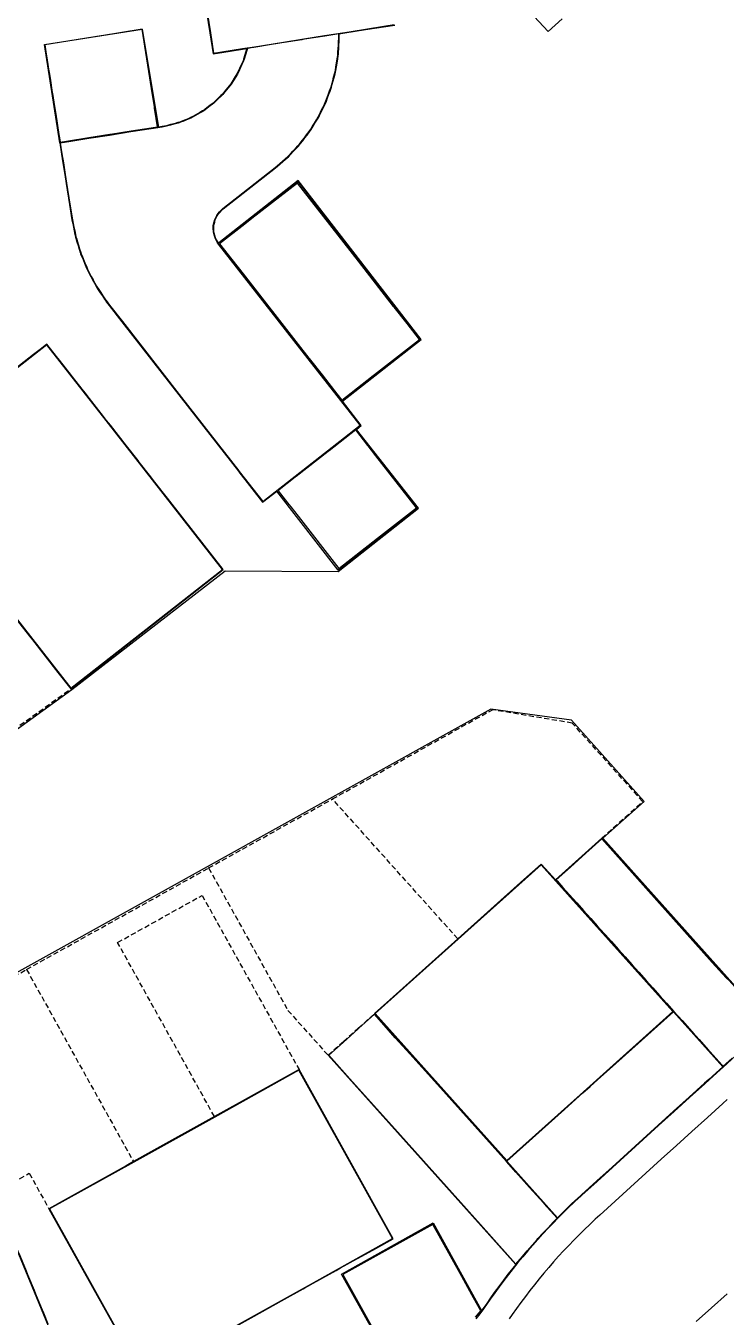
# Model space of a CAD drawing. Header units: metres. Extents: x 337936 to 338461, y 373266 to 374024.
# Drawn here: x 338106.2 to 338140, y 373709.6 to 373771.7 of the extents above; entities that cross this region are included whole.
import ezdxf

# ---------------------------------------------------------------- set-up
doc = ezdxf.new("R2010")
doc.units = ezdxf.units.M
doc.linetypes.add('DASHED2', pattern=[0.375, 0.25, -0.125])
for name, color, linetype in [('3D_LINES', 4, 'Continuous'), ('PLOTS EXTERNAL LEVEL', 3, 'Continuous'), ('PLOTS FFL', 1, 'Continuous')]:
    doc.layers.add(name, color=color, linetype=linetype)

msp = doc.modelspace()

# ---------------------------------------------------------------- linework, layer by layer
at = {"layer": '3D_LINES'}
for points in [[(338122.589, 373780.921, 34.147), (338131.406, 373771.466, 34.04), (338132.08, 373772.071, 34.05)], [(338114.957, 373772.39, 34.022), (338115.113, 373771.403, 34.028), (338115.274, 373770.39, 34.042), (338115.694, 373770.457, 34.036), (338116.681, 373770.613, 34.024), (338116.873, 373770.643, 34.023)], [(338114.982, 373772.394, 34.022), (338115.138, 373771.406, 34.028), (338115.295, 373770.419, 34.042), (338115.69, 373770.481, 34.036), (338116.677, 373770.638, 34.024), (338117.27, 373770.732, 34.022), (338117.665, 373770.794, 34.034), (338118.653, 373770.951, 34.064), (338119.64, 373771.107, 34.094), (338120.628, 373771.264, 34.064), (338121.616, 373771.42, 34.034), (338122.011, 373771.483, 34.022), (338122.603, 373771.576, 34.024), (338123.591, 373771.733, 34.036), (338123.986, 373771.795, 34.042)], [(338121.333, 373771.35, 34.043), (338121.62, 373771.395, 34.034), (338122.015, 373771.458, 34.022), (338122.607, 373771.552, 34.024), (338123.595, 373771.708, 34.036), (338124.015, 373771.775, 34.042)], [(338099.956, 373733.63, 33.587), (338108.468, 373739.774, 33.949), (338115.844, 373745.497, 33.9), (338121.301, 373745.465, 33.899), (338125.164, 373748.506, 33.899), (338122.183, 373752.304, 33.782), (338122.4, 373752.49, 33.775), (338121.496, 373753.665, 33.789), (338125.295, 373756.627, 33.955), (338119.362, 373764.294, 33.955), (338115.539, 373761.284, 33.886)], [(338142.073, 373723.646, 33.626), (338134.041, 373732.613, 33.4), (338136.04, 373734.379, 33.55), (338132.533, 373738.305, 33.5), (338128.647, 373738.822, 33.328), (338089.337, 373717.006, 33.16)], [(338140.435, 373722.137, 33.643), (338139.839, 373721.596, 33.649), (338139.839, 373721.596, 33.649), (338139.694, 373721.465, 33.65), (338139.162, 373720.982, 33.656), (338139.162, 373720.982, 33.656), (338138.954, 373720.793, 33.658), (338138.213, 373720.122, 33.665), (338137.472, 373719.45, 33.673), (338136.731, 373718.778, 33.68), (338135.99, 373718.106, 33.688), (338135.25, 373717.435, 33.696), (338134.509, 373716.763, 33.703), (338133.768, 373716.091, 33.711), (338133.027, 373715.42, 33.718), (338132.982, 373715.379, 33.719), (338132.712, 373715.13, 33.721), (338132.575, 373715.001, 33.722), (338132.575, 373715.001, 33.722), (338132.445, 373714.877, 33.723), (338132.18, 373714.621, 33.726), (338131.92, 373714.362, 33.728), (338131.874, 373714.316, 33.729), (338131.874, 373714.316, 33.729), (338131.662, 373714.1, 33.73), (338131.407, 373713.834, 33.733), (338131.156, 373713.566, 33.735), (338130.908, 373713.294, 33.737), (338130.664, 373713.019, 33.74), (338130.423, 373712.742, 33.742), (338130.185, 373712.461, 33.744), (338129.951, 373712.177, 33.747), (338129.72, 373711.891, 33.749), (338129.493, 373711.602, 33.752), (338129.27, 373711.31, 33.754), (338129.05, 373711.015, 33.756), (338128.834, 373710.717, 33.759), (338128.622, 373710.417, 33.761), (338128.622, 373710.417, 33.761), (338128.47, 373710.203, 33.763), (338128.292, 373709.958, 33.766), (338128.111, 373709.716, 33.769), (338127.927, 373709.476, 33.772)], [(338139.822, 373721.614, 33.649), (338139.678, 373721.484, 33.65), (338139.145, 373721, 33.656), (338138.937, 373720.812, 33.658), (338138.196, 373720.14, 33.665), (338137.455, 373719.468, 33.673), (338136.714, 373718.797, 33.68), (338135.974, 373718.125, 33.688), (338135.233, 373717.453, 33.696), (338134.492, 373716.782, 33.703), (338133.751, 373716.11, 33.711), (338133.01, 373715.438, 33.718), (338132.965, 373715.397, 33.719), (338132.695, 373715.148, 33.721), (338132.557, 373715.019, 33.722), (338132.427, 373714.895, 33.723), (338132.163, 373714.639, 33.726), (338131.902, 373714.38, 33.728), (338131.856, 373714.334, 33.729)], [(338140.027, 373720.028, 33.606), (338139.819, 373719.839, 33.608), (338139.078, 373719.167, 33.615), (338138.337, 373718.496, 33.623), (338137.596, 373717.824, 33.63), (338136.855, 373717.152, 33.638), (338136.115, 373716.481, 33.646), (338135.374, 373715.809, 33.653), (338134.633, 373715.137, 33.661), (338133.891, 373714.464, 33.668), (338133.676, 373714.267, 33.67), (338133.46, 373714.066, 33.672), (338133.413, 373714.021, 33.666), (338133.156, 373713.774, 33.63), (338132.901, 373713.523, 33.594), (338132.789, 373713.409, 33.579), (338132.648, 373713.266, 33.58), (338132.399, 373713.009, 33.582), (338132.153, 373712.747, 33.585), (338131.911, 373712.483, 33.587), (338131.672, 373712.215, 33.589), (338131.436, 373711.945, 33.592), (338131.204, 373711.672, 33.594), (338130.975, 373711.395, 33.597), (338130.75, 373711.116, 33.599), (338130.528, 373710.834, 33.601), (338130.31, 373710.55, 33.604), (338130.096, 373710.262, 33.606), (338129.885, 373709.972, 33.608), (338129.68, 373709.683, 33.611), (338129.529, 373709.469, 33.613)], [(338129.849, 373712.091, 33.748), (338129.701, 373711.906, 33.749), (338129.474, 373711.617, 33.752), (338129.25, 373711.325, 33.754), (338129.03, 373711.03, 33.756), (338128.814, 373710.732, 33.759), (338128.601, 373710.431, 33.761), (338128.45, 373710.217, 33.763), (338128.272, 373709.973, 33.766), (338128.193, 373709.867, 33.767)], [(338138.544, 373709.337, 33.668), (338139.284, 373710.008, 33.661), (338140.025, 373710.68, 33.653)]]:
    msp.add_polyline3d(points, dxfattribs=at)
at = {"layer": '3D_LINES', "linetype": 'Continuous'}
for points in [[(338107.878, 373766.105, 34.131), (338107.145, 373770.837, 34.068), (338111.853, 373771.579, 33.989), (338112.633, 373766.859, 34.065)], [(338115.535, 373761.266, 33.886), (338115.493, 373761.337, 33.888), (338115.436, 373761.432, 33.892), (338115.386, 373761.53, 33.895), (338115.355, 373761.635, 33.898), (338115.324, 373761.744, 33.901), (338115.308, 373761.799, 33.903), (338115.307, 373761.848, 33.904), (338115.304, 373761.96, 33.908), (338115.301, 373762.105, 33.912), (338115.318, 373762.178, 33.914), (338115.344, 373762.288, 33.917), (338115.371, 373762.403, 33.921), (338115.471, 373762.591, 33.927), (338115.525, 373762.685, 33.93), (338115.601, 373762.767, 33.933), (338115.676, 373762.848, 33.936), (338115.756, 373762.926, 33.94), (338115.756, 373762.926, 33.94), (338118.275, 373764.894, 33.972), (338118.275, 373764.894, 33.972), (338118.376, 373764.982, 33.973), (338118.505, 373765.094, 33.974), (338118.635, 373765.206, 33.975), (338118.764, 373765.317, 33.976), (338118.893, 373765.432, 33.978), (338119.012, 373765.558, 33.979), (338119.13, 373765.683, 33.98), (338119.248, 373765.807, 33.981), (338119.366, 373765.932, 33.983), (338119.43, 373766, 33.983), (338119.478, 373766.063, 33.984), (338119.583, 373766.198, 33.985), (338119.688, 373766.334, 33.986), (338119.793, 373766.47, 33.988), (338119.919, 373766.634, 33.989), (338119.992, 373766.751, 33.99), (338120.083, 373766.896, 33.991), (338120.173, 373767.042, 33.993), (338120.264, 373767.188, 33.994), (338120.354, 373767.336, 33.995), (338120.429, 373767.49, 33.996), (338120.505, 373767.644, 33.998), (338120.58, 373767.798, 33.999), (338120.656, 373767.952, 34), (338120.696, 373768.033, 34), (338120.726, 373768.112, 34.001), (338120.786, 373768.273, 34.002), (338120.85, 373768.446, 34.004), (338120.905, 373768.593, 34.006), (338120.976, 373768.784, 34.008), (338121.012, 373768.921, 34.01), (338121.055, 373769.088, 34.012), (338121.098, 373769.251, 34.015), (338121.142, 373769.418, 34.017), (338121.183, 373769.586, 34.019), (338121.21, 373769.757, 34.021), (338121.24, 373769.944, 34.024), (338121.271, 373770.139, 34.026), (338121.295, 373770.297, 34.028), (338121.304, 373770.35, 34.029), (338121.31, 373770.468, 34.031), (338121.32, 373770.637, 34.033), (338121.329, 373770.801, 34.035), (338121.338, 373770.964, 34.037), (338121.349, 373771.149, 34.039), (338121.348, 373771.32, 34.041)], [(338116.882, 373770.614, 34.024), (338116.784, 373770.295, 34.03), (338116.75, 373770.185, 34.032), (338116.734, 373770.132, 34.033), (338116.71, 373770.054, 34.034), (338116.635, 373769.889, 34.037), (338116.45, 373769.48, 34.045), (338116.416, 373769.425, 34.046), (338116.337, 373769.297, 34.049), (338116.119, 373768.943, 34.056), (338115.816, 373768.566, 34.064), (338115.724, 373768.452, 34.066), (338115.643, 373768.374, 34.068), (338115.512, 373768.247, 34.071), (338115.419, 373768.158, 34.07), (338115.32, 373768.062, 34.069), (338115.27, 373768.014, 34.068), (338115.22, 373767.977, 34.067), (338115.114, 373767.898, 34.066), (338114.971, 373767.792, 34.066), (338114.867, 373767.714, 34.065), (338114.764, 373767.637, 34.064), (338114.632, 373767.563, 34.063), (338114.518, 373767.498, 34.062), (338114.406, 373767.435, 34.061), (338114.296, 373767.372, 34.061), (338114.184, 373767.314, 34.061), (338114.062, 373767.264, 34.06), (338113.804, 373767.159, 34.06), (338113.691, 373767.112, 34.06), (338113.632, 373767.088, 34.061), (338113.573, 373767.073, 34.061), (338113.446, 373767.038, 34.061), (338113.32, 373767.005, 34.062), (338113.217, 373766.977, 34.062), (338113.022, 373766.925, 34.063), (338112.816, 373766.888, 34.064), (338112.633, 373766.859, 34.065)], [(338107.878, 373766.105, 34.131), (338107.964, 373765.562, 34.128), (338108.032, 373765.135, 34.115), (338108.121, 373764.569, 34.136), (338108.188, 373764.15, 34.101), (338108.348, 373763.138, 34.088), (338108.466, 373762.394, 34.08), (338108.504, 373762.212, 34.078), (338108.54, 373762.036, 34.076), (338108.577, 373761.859, 34.075), (338108.613, 373761.683, 34.073), (338108.638, 373761.563, 34.072), (338108.656, 373761.506, 34.071), (338108.709, 373761.332, 34.07), (338108.762, 373761.16, 34.068), (338108.815, 373760.988, 34.066), (338108.868, 373760.816, 34.065), (338108.888, 373760.751, 34.064), (338108.932, 373760.645, 34.063), (338109.001, 373760.478, 34.061), (338109.071, 373760.311, 34.06), (338109.139, 373760.145, 34.058), (338109.213, 373759.966, 34.057), (338109.293, 373759.816, 34.055), (338109.377, 373759.657, 34.053), (338109.462, 373759.497, 34.052), (338109.547, 373759.338, 34.05), (338109.635, 373759.18, 34.049), (338109.735, 373759.028, 34.047), (338109.834, 373758.877, 34.046), (338109.933, 373758.727, 34.044), (338110.032, 373758.577, 34.043), (338110.078, 373758.506, 34.042), (338110.137, 373758.428, 34.042), (338110.263, 373758.262, 34.04), (338110.877, 373757.476, 34.033), (338113.728, 373753.826, 33.987), (338116.495, 373750.285, 33.942), (338116.51, 373750.266, 33.942), (338117.654, 373748.801, 33.923), (338118.336, 373749.333, 33.902)], [(338115.535, 373761.266, 33.886), (338119.348, 373764.242, 33.955), (338125.261, 373756.636, 33.955), (338121.468, 373753.665, 33.789)], [(338122.15, 373752.313, 33.782), (338122.382, 373752.495, 33.775), (338121.468, 373753.665, 33.789)], [(338122.15, 373752.313, 33.782), (338125.095, 373748.524, 33.899), (338121.301, 373745.526, 33.899), (338118.336, 373749.333, 33.902)], [(338133.99, 373732.613, 33.4), (338131.757, 373730.61, 33.526)], [(338140.044, 373725.824, 33.543), (338139.98, 373725.895, 33.542), (338139.315, 373726.637, 33.532), (338136.645, 373729.615, 33.492), (338133.988, 373732.578, 33.452), (338133.988, 373732.578, 33.452), (338133.225, 373731.893, 33.478), (338132.482, 373731.227, 33.504), (338131.797, 373730.613, 33.527), (338131.836, 373730.567, 33.531), (338132.12, 373730.249, 33.556), (338132.436, 373729.896, 33.535), (338132.783, 373729.509, 33.562), (338133.113, 373729.14, 33.546), (338133.461, 373728.752, 33.568), (338133.774, 373728.402, 33.556), (338134.129, 373728.007, 33.573), (338134.172, 373727.958, 33.562), (338134.447, 373727.65, 33.566), (338134.796, 373727.261, 33.578), (338135.114, 373726.906, 33.576), (338135.463, 373726.516, 33.584), (338135.782, 373726.161, 33.586), (338136.13, 373725.771, 33.589), (338136.449, 373725.416, 33.596), (338136.797, 373725.026, 33.594), (338137.116, 373724.671, 33.606), (338137.467, 373724.278, 33.599), (338137.858, 373723.842, 33.617), (338138.451, 373723.181, 33.626), (338138.526, 373723.098, 33.628), (338138.678, 373722.928, 33.63), (338139.141, 373722.411, 33.637), (338139.214, 373722.33, 33.639), (338139.788, 373721.69, 33.647), (338139.841, 373721.631, 33.648), (338140.279, 373722.029, 33.644)], [(338133.99, 373732.613, 33.4), (338142.044, 373723.63, 33.626)], [(338139.822, 373721.614, 33.649), (338137.449, 373724.261, 33.6)], [(338129.849, 373712.091, 33.748), (338120.805, 373722.168, 33.609)], [(338129.415, 373717.058, 33.6), (338131.856, 373714.334, 33.729)], [(338124.567, 373706.039, 33.816), (338121.453, 373711.629, 33.848), (338125.867, 373714.091, 33.848), (338128.193, 373709.867, 33.767)], [(338127.917, 373709.547, 33.773), (338128.092, 373709.765, 33.77), (338128.165, 373709.855, 33.769), (338128.165, 373709.855, 33.769), (338127.82, 373710.476, 33.788), (338127.756, 373710.591, 33.792), (338127.735, 373710.628, 33.793), (338127.249, 373711.502, 33.82), (338125.847, 373714.019, 33.848), (338121.523, 373711.61, 33.848), (338123.451, 373708.146, 33.809)], [(338131.839, 373714.317, 33.729), (338131.839, 373714.317, 33.729)]]:
    msp.add_polyline3d(points, dxfattribs=at)
for points in [[(338111.847, 373771.569, 33.989), (338109.895, 373771.259, 34.022), (338109.868, 373771.255, 34.022), (338107.156, 373770.826, 34.068), (338107.21, 373770.484, 34.072), (338107.273, 373770.085, 34.078), (338107.358, 373769.547, 34.082), (338107.365, 373769.504, 34.083), (338107.43, 373769.097, 34.091), (338107.521, 373768.518, 34.094), (338107.528, 373768.473, 34.094), (338107.593, 373768.065, 34.105), (338107.623, 373767.873, 34.101), (338107.657, 373767.662, 34.11), (338107.685, 373767.485, 34.106), (338107.755, 373767.042, 34.119), (338107.841, 373766.499, 34.117), (338107.852, 373766.432, 34.127), (338107.899, 373766.134, 34.131), (338108.31, 373766.199, 34.124), (338109.283, 373766.353, 34.106), (338110.298, 373766.514, 34.091), (338110.325, 373766.518, 34.09), (338111.317, 373766.675, 34.077), (338112.28, 373766.828, 34.067), (338112.59, 373766.877, 34.065), (338112.448, 373767.778, 34.045), (338112.439, 373767.831, 34.044), (338112.347, 373768.41, 34.031), (338111.847, 373771.569, 33.989)], [(338118.259, 373764.914, 33.972), (338118.359, 373765.001, 33.973), (338118.489, 373765.113, 33.974), (338118.619, 373765.225, 33.975), (338118.747, 373765.336, 33.976), (338118.876, 373765.45, 33.978), (338118.994, 373765.575, 33.979), (338119.112, 373765.7, 33.98), (338119.23, 373765.824, 33.981), (338119.348, 373765.949, 33.983), (338119.411, 373766.016, 33.983), (338119.459, 373766.078, 33.984), (338119.563, 373766.214, 33.985), (338119.668, 373766.35, 33.986), (338119.773, 373766.486, 33.988), (338119.899, 373766.648, 33.989), (338119.971, 373766.764, 33.99), (338120.061, 373766.91, 33.991), (338120.152, 373767.055, 33.993), (338120.243, 373767.201, 33.994), (338120.332, 373767.348, 33.995), (338120.407, 373767.501, 33.996), (338120.482, 373767.655, 33.998), (338120.558, 373767.809, 33.999), (338120.634, 373767.963, 34), (338120.673, 373768.043, 34), (338120.702, 373768.121, 34.001), (338120.762, 373768.282, 34.002), (338120.827, 373768.455, 34.004), (338120.881, 373768.601, 34.006), (338120.952, 373768.791, 34.008), (338120.988, 373768.928, 34.01), (338121.031, 373769.094, 34.012), (338121.074, 373769.258, 34.015), (338121.118, 373769.424, 34.017), (338121.159, 373769.591, 34.019), (338121.186, 373769.761, 34.021), (338121.215, 373769.948, 34.024), (338121.246, 373770.143, 34.026), (338121.271, 373770.301, 34.028), (338121.279, 373770.352, 34.029), (338121.285, 373770.469, 34.031), (338121.295, 373770.638, 34.033), (338121.304, 373770.803, 34.035), (338121.313, 373770.965, 34.037), (338121.324, 373771.15, 34.039), (338121.322, 373771.348, 34.042), (338120.658, 373771.243, 34.063), (338119.673, 373771.087, 34.093), (338119.593, 373771.074, 34.093), (338119.548, 373771.067, 34.091), (338118.689, 373770.931, 34.065), (338118.676, 373770.929, 34.065), (338117.703, 373770.775, 34.035), (338117.613, 373770.761, 34.034), (338117.232, 373770.7, 34.022), (338117.203, 373770.696, 34.022), (338116.92, 373770.651, 34.023), (338116.808, 373770.287, 34.03), (338116.774, 373770.178, 34.032), (338116.758, 373770.125, 34.033), (338116.733, 373770.045, 34.034), (338116.658, 373769.878, 34.037), (338116.472, 373769.468, 34.045), (338116.437, 373769.412, 34.046), (338116.359, 373769.284, 34.049), (338116.14, 373768.928, 34.056), (338115.836, 373768.551, 34.064), (338115.742, 373768.435, 34.066), (338115.661, 373768.356, 34.068), (338115.529, 373768.229, 34.071), (338115.436, 373768.14, 34.07), (338115.337, 373768.044, 34.069), (338115.286, 373767.995, 34.068), (338115.234, 373767.957, 34.067), (338115.129, 373767.878, 34.066), (338114.986, 373767.772, 34.066), (338114.882, 373767.694, 34.065), (338114.778, 373767.616, 34.064), (338114.645, 373767.541, 34.063), (338114.53, 373767.476, 34.062), (338114.418, 373767.413, 34.061), (338114.308, 373767.35, 34.061), (338114.195, 373767.291, 34.061), (338114.072, 373767.241, 34.06), (338113.814, 373767.136, 34.06), (338113.7, 373767.089, 34.06), (338113.64, 373767.064, 34.061), (338113.58, 373767.048, 34.061), (338113.453, 373767.014, 34.061), (338113.327, 373766.98, 34.062), (338113.223, 373766.953, 34.062), (338113.028, 373766.9, 34.063), (338112.82, 373766.863, 34.064), (338112.29, 373766.779, 34.067), (338111.307, 373766.623, 34.077), (338110.284, 373766.461, 34.091), (338110.274, 373766.46, 34.091), (338109.281, 373766.302, 34.107), (338108.318, 373766.15, 34.123), (338107.907, 373766.085, 34.131), (338107.989, 373765.566, 34.128), (338108.056, 373765.139, 34.115), (338108.146, 373764.573, 34.136), (338108.212, 373764.154, 34.101), (338108.373, 373763.142, 34.088), (338108.49, 373762.398, 34.08), (338108.528, 373762.217, 34.078), (338108.565, 373762.041, 34.076), (338108.601, 373761.864, 34.075), (338108.638, 373761.688, 34.073), (338108.662, 373761.569, 34.072), (338108.68, 373761.513, 34.071), (338108.733, 373761.34, 34.07), (338108.786, 373761.168, 34.068), (338108.839, 373760.995, 34.066), (338108.892, 373760.823, 34.065), (338108.912, 373760.759, 34.064), (338108.955, 373760.655, 34.063), (338109.024, 373760.487, 34.061), (338109.094, 373760.32, 34.06), (338109.162, 373760.155, 34.058), (338109.236, 373759.977, 34.057), (338109.315, 373759.828, 34.055), (338109.4, 373759.669, 34.053), (338109.484, 373759.509, 34.052), (338109.569, 373759.35, 34.05), (338109.656, 373759.193, 34.049), (338109.756, 373759.042, 34.047), (338109.855, 373758.891, 34.046), (338109.954, 373758.741, 34.044), (338110.053, 373758.591, 34.043), (338110.099, 373758.521, 34.042), (338110.157, 373758.443, 34.042), (338110.283, 373758.277, 34.04), (338110.897, 373757.491, 34.033), (338113.748, 373753.841, 33.987), (338116.515, 373750.3, 33.942), (338116.529, 373750.281, 33.942), (338117.659, 373748.836, 33.923), (338121.597, 373751.913, 33.799), (338122.347, 373752.499, 33.775), (338119.845, 373755.701, 33.815), (338117.376, 373758.862, 33.855), (338115.529, 373761.226, 33.885), (338115.471, 373761.324, 33.888), (338115.414, 373761.42, 33.892), (338115.362, 373761.52, 33.895), (338115.331, 373761.629, 33.898), (338115.3, 373761.737, 33.901), (338115.283, 373761.795, 33.903), (338115.282, 373761.847, 33.904), (338115.279, 373761.96, 33.908), (338115.276, 373762.108, 33.912), (338115.294, 373762.184, 33.914), (338115.32, 373762.294, 33.917), (338115.348, 373762.412, 33.921), (338115.449, 373762.603, 33.927), (338115.505, 373762.7, 33.93), (338115.582, 373762.784, 33.933), (338115.658, 373762.866, 33.936), (338115.739, 373762.945, 33.94), (338115.74, 373762.946, 33.94), (338118.259, 373764.914, 33.972)], [(338122.267, 373760.399, 33.959), (338119.327, 373764.162, 33.955), (338117.14, 373762.453, 33.883), (338117.12, 373762.438, 33.883), (338116.789, 373762.179, 33.873), (338115.584, 373761.237, 33.885), (338116.169, 373760.489, 33.875), (338116.78, 373759.706, 33.865), (338116.821, 373759.653, 33.865), (338119.253, 373756.541, 33.826), (338119.88, 373755.739, 33.816), (338119.898, 373755.715, 33.816), (338120.518, 373754.922, 33.806), (338121.118, 373754.153, 33.796), (338121.463, 373753.712, 33.791), (338122.68, 373754.663, 33.872), (338122.995, 373754.909, 33.882), (338123.047, 373754.949, 33.884), (338125.206, 373756.636, 33.955), (338124.615, 373757.394, 33.956), (338123.988, 373758.195, 33.956), (338123.966, 373758.223, 33.957), (338122.267, 373760.399, 33.959)], [(338122.142, 373752.275, 33.783), (338120.855, 373751.27, 33.824), (338120.808, 373751.233, 33.825), (338119.271, 373750.032, 33.873), (338119.224, 373749.996, 33.874), (338118.456, 373749.395, 33.898), (338118.399, 373749.351, 33.9), (338118.85, 373748.773, 33.881), (338119.005, 373748.574, 33.874), (338119.361, 373748.119, 33.859), (338121.323, 373745.608, 33.899), (338123.195, 373747.07, 33.901), (338125.066, 373748.532, 33.899), (338123.11, 373751.035, 33.859), (338122.739, 373751.51, 33.83), (338122.726, 373751.527, 33.829), (338122.142, 373752.275, 33.783)], [(338123.037, 373724.135, 33.603), (338122.29, 373723.465, 33.608), (338122.254, 373723.434, 33.607), (338121.53, 373722.784, 33.633), (338120.84, 373722.166, 33.61), (338121.856, 373721.033, 33.625), (338123.872, 373718.784, 33.656), (338127.204, 373715.068, 33.707), (338127.875, 373714.319, 33.718), (338128.558, 373713.558, 33.727), (338129.86, 373712.105, 33.747), (338130.169, 373712.467, 33.744), (338130.404, 373712.743, 33.742), (338130.637, 373713.016, 33.74), (338130.878, 373713.297, 33.737), (338130.915, 373713.336, 33.738), (338131.157, 373713.593, 33.735), (338131.404, 373713.855, 33.733), (338131.653, 373714.119, 33.731), (338131.839, 373714.317, 33.729), (338131.202, 373715.028, 33.748), (338131.178, 373715.055, 33.749), (338130.515, 373715.795, 33.769), (338129.858, 373716.527, 33.788), (338129.396, 373717.042, 33.781), (338126.073, 373720.749, 33.73), (338124.738, 373722.238, 33.71), (338124.046, 373723.01, 33.698), (338123.391, 373723.74, 33.688), (338123.037, 373724.135, 33.603)]]:
    msp.add_polyline3d(points, close=True, dxfattribs=at)
at = {"layer": '3D_LINES', "linetype": 'DASHED2'}
for points in [[(338099.863, 373733.683, 33.587), (338108.408, 373739.808, 33.949)], [(338121.02, 373734.504, 33.3), (338128.72, 373738.803, 33.328)], [(338132.573, 373738.157, 33.5), (338128.72, 373738.803, 33.328)], [(338135.96, 373734.379, 33.55), (338132.573, 373738.157, 33.5)], [(338115.054, 373731.182, 33.3), (338121.02, 373734.504, 33.3), (338121.02, 373734.504, 33.3)], [(338127.055, 373727.772, 33.6), (338121.02, 373734.504, 33.3)], [(338133.99, 373732.613, 33.4), (338135.96, 373734.379, 33.55)], [(338106.281, 373726.297, 33.32), (338115.054, 373731.182, 33.3), (338115.054, 373731.182, 33.3)], [(338115.054, 373731.182, 33.3), (338118.873, 373724.322, 33.63), (338118.873, 373724.322, 33.63)], [(338110.665, 373727.594, 33.325), (338114.739, 373729.862, 33.325)], [(338114.739, 373729.862, 33.325), (338119.407, 373721.479, 33.675), (338119.407, 373721.479, 33.675)], [(338115.332, 373719.211, 33.75), (338110.665, 373727.594, 33.325)], [(338101.084, 373723.404, 33.328), (338106.281, 373726.297, 33.32), (338106.281, 373726.297, 33.32)], [(338106.281, 373726.297, 33.32), (338111.434, 373717.041, 33.75), (338111.434, 373717.041, 33.75)], [(338118.873, 373724.322, 33.63), (338120.805, 373722.168, 33.609)], [(338120.805, 373722.168, 33.609), (338121.543, 373722.826, 33.634), (338122.259, 373723.463, 33.607), (338123.053, 373724.17, 33.6)], [(338105.289, 373715.853, 33.806), (338106.41, 373716.478, 33.774)], [(338106.41, 373716.478, 33.774), (338107.36, 373714.772, 33.75)]]:
    msp.add_polyline3d(points, dxfattribs=at)
at = {"layer": 'PLOTS EXTERNAL LEVEL', "linetype": 'Continuous'}
for points in [[(338105.784, 373743.16, 33.905), (338106.418, 373742.348, 33.9), (338106.56, 373742.167, 33.9), (338107.79, 373740.592, 33.9), (338108.408, 373739.808, 33.949), (338111.946, 373742.572, 33.925), (338115.755, 373745.548, 33.9), (338113.809, 373748.039, 34.05), (338113.07, 373748.984, 34.05), (338112.884, 373749.223, 33.9), (338112.884, 373749.223, 33.9), (338112.348, 373749.909, 33.964), (338112.267, 373750.012, 33.963), (338111.709, 373750.726, 34.006), (338111.652, 373750.8, 34.006), (338111.094, 373751.514, 34.05), (338110.323, 373752.501, 34.05), (338110.137, 373752.738, 33.9), (338109.995, 373752.92, 34.05), (338109.197, 373753.941, 34.05), (338109.114, 373754.048, 34.043), (338109.027, 373754.159, 34.043), (338108.497, 373754.837, 33.999), (338108.45, 373754.898, 33.999), (338107.872, 373755.638, 33.949), (338107.73, 373755.819, 33.936), (338107.266, 373756.413, 33.9), (338106.996, 373756.203, 33.902), (338106.616, 373755.906, 33.9), (338103.068, 373753.134, 33.9)], [(338116.374, 373709.115, 33.773), (338117.249, 373709.602, 33.824), (338118.559, 373710.332, 33.9), (338119.607, 373710.915, 33.9), (338119.693, 373710.963, 33.75), (338119.871, 373711.062, 33.774), (338120.095, 373711.187, 33.9), (338121.197, 373711.8, 33.9), (338121.323, 373711.871, 33.893), (338121.411, 373711.92, 33.893), (338122.197, 373712.357, 33.849), (338122.255, 373712.39, 33.849), (338123.1, 373712.86, 33.801), (338123.945, 373713.33, 33.75), (338121.84, 373717.111, 33.715), (338119.894, 373720.606, 33.683), (338119.407, 373721.48, 33.675), (338119.407, 373721.48, 33.675), (338117.249, 373720.278, 33.75), (338115.332, 373719.211, 33.75), (338112.274, 373717.508, 33.756), (338111.435, 373717.041, 33.75), (338111.079, 373716.843, 33.758), (338108.19, 373715.234, 33.758), (338107.36, 373714.772, 33.75), (338109.464, 373710.992, 33.75), (338111.41, 373707.498, 33.75)], [(338107.323, 373709.218, 33.891), (338107.109, 373709.739, 33.888), (338107.046, 373709.891, 33.889), (338106.728, 373710.663, 33.885), (338106.659, 373710.831, 33.886), (338106.347, 373711.588, 33.882), (338106.271, 373711.772, 33.883), (338105.966, 373712.512, 33.879), (338105.884, 373712.712, 33.88), (338105.585, 373713.436, 33.877), (338105.584, 373713.44, 33.825), (338105.584, 373713.44, 33.825), (338104.55, 373713.014, 33.9), (338100.062, 373711.164, 33.9), (338100.059, 373711.163, 33.9), (338095.437, 373709.258, 33.9)]]:
    msp.add_polyline3d(points, dxfattribs=at)
msp.add_polyline3d([(338131.072, 373731.373, 33.55), (338130.238, 373730.626, 33.6), (338127.055, 373727.772, 33.6), (338123.783, 373724.838, 33.6), (338123.038, 373724.17, 33.6), (338126.077, 373720.781, 33.6), (338128.747, 373717.803, 33.6), (338129.415, 373717.058, 33.6), (338132.189, 373719.546, 33.75), (338133.083, 373720.347, 33.75), (338133.432, 373720.66, 33.6), (338133.781, 373720.973, 33.75), (338134.674, 373721.774, 33.75), (338137.449, 373724.261, 33.6), (338137.097, 373724.654, 33.607), (338136.781, 373725.006, 33.595), (338136.429, 373725.398, 33.597), (338136.114, 373725.75, 33.59), (338135.762, 373726.143, 33.587), (338135.446, 373726.495, 33.584), (338135.094, 373726.887, 33.577), (338134.779, 373727.24, 33.579), (338134.427, 373727.632, 33.566), (338134.154, 373727.936, 33.562), (338134.111, 373727.984, 33.574), (338133.759, 373728.377, 33.556), (338133.443, 373728.729, 33.569), (338133.092, 373729.121, 33.546), (338132.776, 373729.473, 33.563), (338132.424, 373729.866, 33.536), (338132.108, 373730.218, 33.558), (338131.757, 373730.61, 33.526), (338131.441, 373730.962, 33.553), (338131.072, 373731.373, 33.55)], close=True, dxfattribs=at)
at = {"layer": 'PLOTS FFL', "linetype": 'Continuous'}
for points, elevation in [([(338112.864, 373749.207), (338110.117, 373752.723), (338107.261, 373756.378), (338099.951, 373750.667), (338102.807, 373747.011), (338105.553, 373743.496), (338108.409, 373739.84), (338115.72, 373745.552)], 34.05), ([(338131.07, 373731.338), (338127.072, 373727.753), (338123.074, 373724.169), (338129.417, 373717.094), (338133.415, 373720.679), (338137.413, 373724.263)], 33.75), ([(338119.397, 373721.446), (338115.344, 373719.189), (338111.447, 373717.019), (338107.394, 373714.762), (338111.907, 373706.657), (338115.96, 373708.913), (338119.858, 373711.084), (338123.911, 373713.34)], 33.9), ([(338105.57, 373713.407), (338100.069, 373711.14), (338094.672, 373708.916), (338095.783, 373706.22), (338095.376, 373706.052), (338096.768, 373702.675), (338097.174, 373702.843), (338098.378, 373699.921), (338099.794, 373700.505), (338100.094, 373699.777), (338102.824, 373700.902), (338102.524, 373701.63), (338103.752, 373702.136), (338103.581, 373702.553), (338109.105, 373704.829)], 34.05)]:
    msp.add_lwpolyline(points, close=True, dxfattribs=dict(at, elevation=elevation))

doc.saveas('drawing.dxf')
